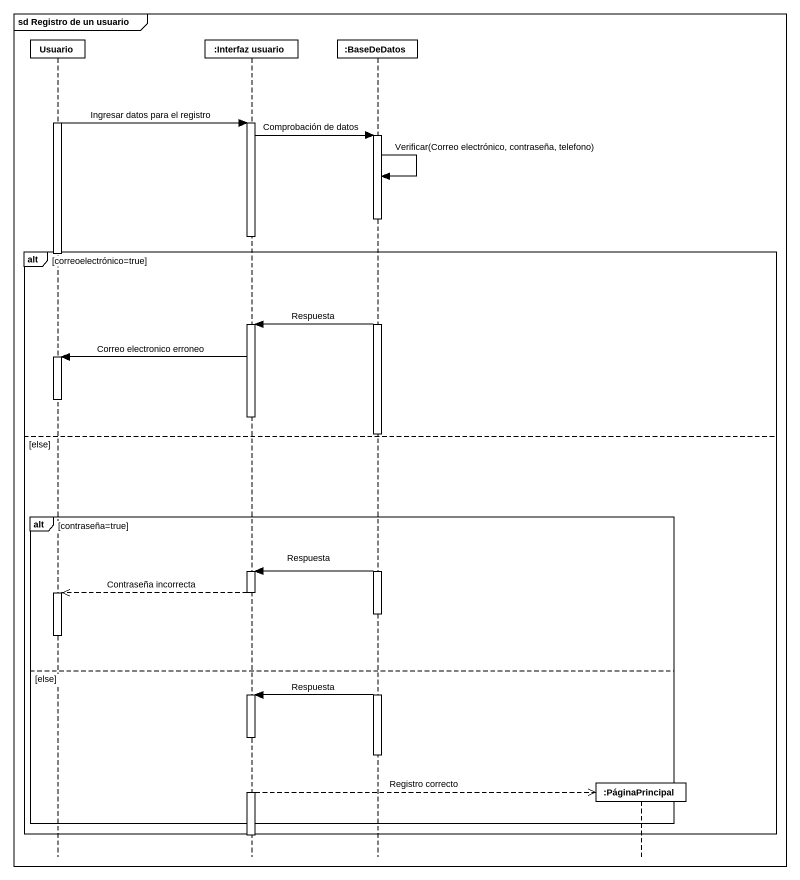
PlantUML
@startuml
mainframe sd Registro de un usuario
hide footbox
participant Usuario
participant ":Interfaz usuario" as Interfaz_usuario
participant ":BaseDeDatos" as BaseDeDatos
participant ":PáginaPrincipal" as PáginaPrincipal

activate Usuario
Usuario -> Interfaz_usuario : Ingresar datos para el registro
activate Interfaz_usuario
Interfaz_usuario -> BaseDeDatos : Comprobación de datos
activate BaseDeDatos
BaseDeDatos -> BaseDeDatos : Verificar(Correo electrónico, contraseña, telefono)
deactivate Interfaz_usuario
alt correoelectrónico=true
  deactivate Usuario
  BaseDeDatos -> Interfaz_usuario : Respuesta
  activate Interfaz_usuario
  Interfaz_usuario -> Usuario : Correo electronico erroneo
  activate Usuario
  deactivate Usuario
  deactivate Interfaz_usuario
else else
  alt contraseña=true
    BaseDeDatos -> Interfaz_usuario : Respuesta
    activate Interfaz_usuario
    Interfaz_usuario -->> Usuario : Contraseña incorrecta
    deactivate Interfaz_usuario
    activate Usuario
    deactivate Usuario
  else else
    BaseDeDatos -> Interfaz_usuario : Respuesta
    activate Interfaz_usuario
    deactivate BaseDeDatos
    Interfaz_usuario -->> PáginaPrincipal ** : Registro correcto
  end
end
deactivate Interfaz_usuario
@enduml
